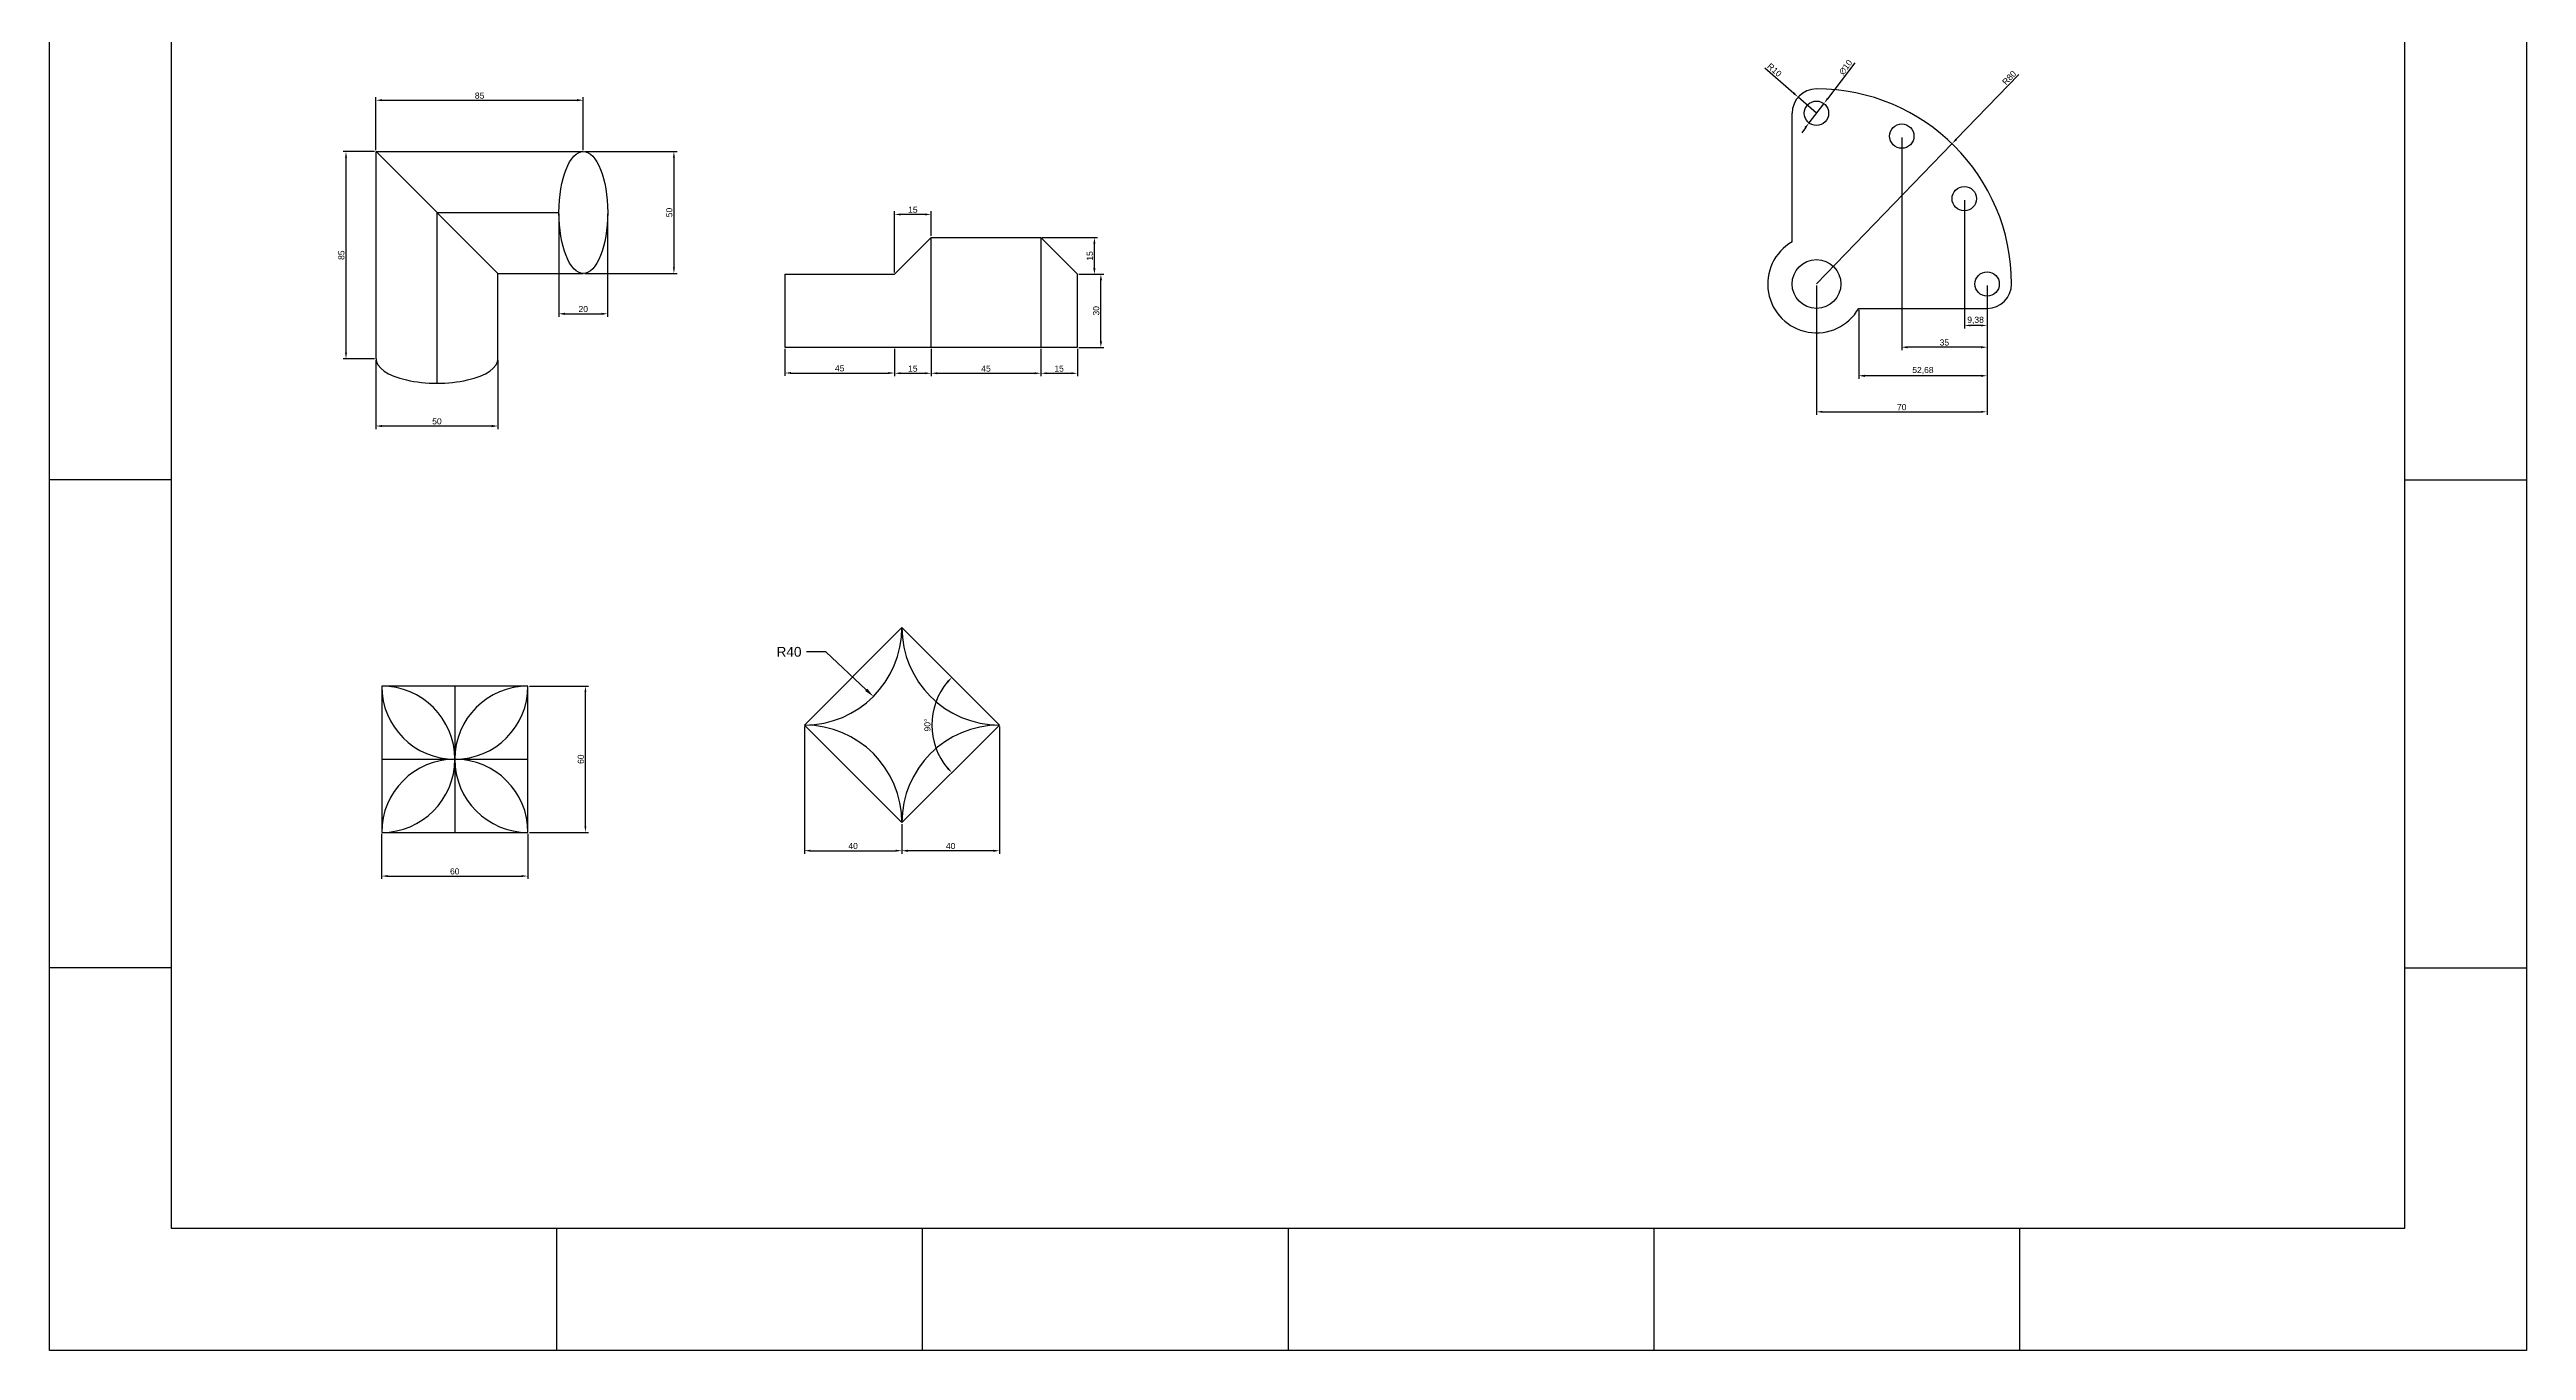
# Model space of a CAD drawing. Header units: millimetres. Extents: x 3467 to 4483, y 937 to 2051.
# Drawn here: x 3467 to 4483, y 937 to 1470 of the extents above; entities that cross this region are included whole.
import ezdxf
from ezdxf import colors
from ezdxf.entities.mleader import LeaderData, LeaderLine
from ezdxf.math import Vec2, Vec3

# ---------------------------------------------------------------- set-up
doc = ezdxf.new("R2010")
doc.units = ezdxf.units.MM
doc.styles.get("Standard").update_dxf_attribs({"font": 'arial.ttf'})
doc.dimstyles.new('Annotative', dxfattribs={"dimscale": 0, "dimtxt": 2.5, "dimasz": 2.5, "dimexe": 1.25, "dimexo": 0.625, "dimtad": 1, "dimtxsty": 'Standard', "dimcen": 2.5, "dimadec": 0, "dimazin": 0, "dimtfac": 1, "dimtmove": 0, "dimatfit": 3, "dimfxl": 1, "dimarcsym": 0})
doc.dimstyles.new('ISO-25', dxfattribs={"dimtxt": 2.5, "dimasz": 2.5, "dimexe": 1.25, "dimexo": 0.625, "dimtad": 1, "dimtxsty": 'Standard', "dimcen": 2.5, "dimadec": 0, "dimazin": 0, "dimtfac": 1, "dimtmove": 0, "dimatfit": 3, "dimfxl": 1, "dimarcsym": 0})

# ---------------------------------------------------------------- blocks, each defined once
blk = doc.blocks.new('*D65')
at = {"color": 0, "lineweight": -2, "transparency": 16777216}
for p, q in [((3769, 1347.5), (3769, 1336.4)), ((3814, 1347.5), (3814, 1336.4)), ((3771.5, 1337.6), (3811.5, 1337.6))]:
    blk.add_line(p, q, dxfattribs=at)
at = {"color": 0, "transparency": 16777216}
for points in [[(3771.5, 1338), (3771.5, 1337.2), (3769, 1337.6)], [(3811.5, 1338), (3811.5, 1337.2), (3814, 1337.6)]]:
    blk.add_solid(points, dxfattribs=at)
at = {"layer": 'Defpoints', "color": 0, "transparency": 16777216}
for p in [(3769, 1348.1), (3814, 1348.1), (3814, 1337.6)]:
    blk.add_point(p, dxfattribs=at)
at = {"color": 0, "transparency": 16777216, "insert": (3791.5, 1339.5), "char_height": 2.5, "attachment_point": 5}
blk.add_mtext('45', dxfattribs=at)
blk = doc.blocks.new('*D66')
at = {"color": 0, "lineweight": -2, "transparency": 16777216}
for p, q in [((3814, 1347.5), (3814, 1336.3)), ((3829, 1347.5), (3829, 1336.3)), ((3816.5, 1337.5), (3826.5, 1337.5))]:
    blk.add_line(p, q, dxfattribs=at)
at = {"color": 0, "transparency": 16777216}
for points in [[(3816.5, 1337.9), (3816.5, 1337.1), (3814, 1337.5)], [(3826.5, 1337.9), (3826.5, 1337.1), (3829, 1337.5)]]:
    blk.add_solid(points, dxfattribs=at)
at = {"layer": 'Defpoints', "color": 0, "transparency": 16777216}
for p in [(3814, 1348.1), (3829, 1348.1), (3829, 1337.5)]:
    blk.add_point(p, dxfattribs=at)
at = {"color": 0, "transparency": 16777216, "insert": (3821.5, 1339.4), "char_height": 2.5, "attachment_point": 5}
blk.add_mtext('15', dxfattribs=at)
blk = doc.blocks.new('*D67')
at = {"color": 0, "lineweight": -2, "transparency": 16777216}
for p, q in [((3829, 1347.5), (3829, 1336.3)), ((3874, 1347.5), (3874, 1336.3)), ((3831.5, 1337.5), (3871.5, 1337.5))]:
    blk.add_line(p, q, dxfattribs=at)
at = {"color": 0, "transparency": 16777216}
for points in [[(3831.5, 1337.9), (3831.5, 1337.1), (3829, 1337.5)], [(3871.5, 1337.9), (3871.5, 1337.1), (3874, 1337.5)]]:
    blk.add_solid(points, dxfattribs=at)
at = {"layer": 'Defpoints', "color": 0, "transparency": 16777216}
for p in [(3829, 1348.1), (3874, 1348.1), (3874, 1337.5)]:
    blk.add_point(p, dxfattribs=at)
at = {"color": 0, "transparency": 16777216, "insert": (3851.5, 1339.4), "char_height": 2.5, "attachment_point": 5}
blk.add_mtext('45', dxfattribs=at)
blk = doc.blocks.new('*D68')
at = {"color": 0, "lineweight": -2, "transparency": 16777216}
for p, q in [((3874, 1347.5), (3874, 1336.3)), ((3889, 1347.5), (3889, 1336.3)), ((3876.5, 1337.5), (3886.5, 1337.5))]:
    blk.add_line(p, q, dxfattribs=at)
at = {"color": 0, "transparency": 16777216}
for points in [[(3876.5, 1337.9), (3876.5, 1337.1), (3874, 1337.5)], [(3886.5, 1337.9), (3886.5, 1337.1), (3889, 1337.5)]]:
    blk.add_solid(points, dxfattribs=at)
at = {"layer": 'Defpoints', "color": 0, "transparency": 16777216}
for p in [(3874, 1348.1), (3889, 1348.1), (3889, 1337.5)]:
    blk.add_point(p, dxfattribs=at)
at = {"color": 0, "transparency": 16777216, "insert": (3881.5, 1339.4), "char_height": 2.5, "attachment_point": 5}
blk.add_mtext('15', dxfattribs=at)
blk = doc.blocks.new('*D69')
at = {"color": 0, "lineweight": -2, "transparency": 16777216}
for p, q in [((3889.6, 1378.1), (3899.9, 1378.1)), ((3898.6, 1350.6), (3898.6, 1375.6)), ((3889.6, 1348.1), (3899.9, 1348.1))]:
    blk.add_line(p, q, dxfattribs=at)
at = {"color": 0, "transparency": 16777216}
for points in [[(3898.2, 1375.6), (3899.1, 1375.6), (3898.6, 1378.1)], [(3898.2, 1350.6), (3899.1, 1350.6), (3898.6, 1348.1)]]:
    blk.add_solid(points, dxfattribs=at)
at = {"layer": 'Defpoints', "color": 0, "transparency": 16777216}
for p in [(3889, 1378.1), (3898.6, 1378.1), (3889, 1348.1)]:
    blk.add_point(p, dxfattribs=at)
at = {"color": 0, "transparency": 16777216, "insert": (3896.7, 1363.1), "char_height": 2.5, "attachment_point": 5, "rotation": 90}
blk.add_mtext('30', dxfattribs=at)
blk = doc.blocks.new('*D70')
at = {"color": 0, "lineweight": -2, "transparency": 16777216}
for p, q in [((3814, 1378.8), (3814, 1403.9)), ((3826.5, 1402.6), (3816.5, 1402.6)), ((3829, 1393.8), (3829, 1403.9))]:
    blk.add_line(p, q, dxfattribs=at)
at = {"color": 0, "transparency": 16777216}
for points in [[(3816.5, 1403), (3816.5, 1402.2), (3814, 1402.6)], [(3826.5, 1403), (3826.5, 1402.2), (3829, 1402.6)]]:
    blk.add_solid(points, dxfattribs=at)
at = {"layer": 'Defpoints', "color": 0, "transparency": 16777216}
for p in [(3814, 1402.6), (3829, 1393.1), (3814, 1378.1)]:
    blk.add_point(p, dxfattribs=at)
at = {"color": 0, "transparency": 16777216, "insert": (3821.5, 1404.5), "char_height": 2.5, "attachment_point": 5}
blk.add_mtext('15', dxfattribs=at)
blk = doc.blocks.new('*D71')
at = {"color": 0, "lineweight": -2, "transparency": 16777216}
for p, q in [((3874.6, 1393.1), (3897.2, 1393.1)), ((3896, 1380.6), (3896, 1390.6)), ((3889.6, 1378.1), (3897.2, 1378.1))]:
    blk.add_line(p, q, dxfattribs=at)
at = {"color": 0, "transparency": 16777216}
for points in [[(3895.5, 1390.6), (3896.4, 1390.6), (3896, 1393.1)], [(3895.5, 1380.6), (3896.4, 1380.6), (3896, 1378.1)]]:
    blk.add_solid(points, dxfattribs=at)
at = {"layer": 'Defpoints', "color": 0, "transparency": 16777216}
for p in [(3874, 1393.1), (3896, 1393.1), (3889, 1378.1)]:
    blk.add_point(p, dxfattribs=at)
at = {"color": 0, "transparency": 16777216, "insert": (3894.1, 1385.6), "char_height": 2.5, "attachment_point": 5, "rotation": 90}
blk.add_mtext('15', dxfattribs=at)
blk = doc.blocks.new('*D72')
at = {"color": 0, "lineweight": -2, "transparency": 16777216}
for p, q in [((3601.3, 1429), (3601.3, 1450.7)), ((3603.8, 1449.4), (3683.8, 1449.4)), ((3686.3, 1429), (3686.3, 1450.7))]:
    blk.add_line(p, q, dxfattribs=at)
at = {"color": 0, "transparency": 16777216}
for points in [[(3603.8, 1449.9), (3603.8, 1449), (3601.3, 1449.4)], [(3683.8, 1449.9), (3683.8, 1449), (3686.3, 1449.4)]]:
    blk.add_solid(points, dxfattribs=at)
at = {"layer": 'Defpoints', "color": 0, "transparency": 16777216}
for p in [(3686.3, 1449.4), (3601.3, 1428.4), (3686.3, 1428.4)]:
    blk.add_point(p, dxfattribs=at)
at = {"color": 0, "transparency": 16777216, "insert": (3643.8, 1451.3), "char_height": 2.5, "attachment_point": 5}
blk.add_mtext('85', dxfattribs=at)
blk = doc.blocks.new('*D73')
at = {"color": 0, "lineweight": -2, "transparency": 16777216}
for p, q in [((3600.7, 1428.4), (3587.8, 1428.4)), ((3589, 1345.9), (3589, 1425.9)), ((3600.7, 1343.4), (3587.8, 1343.4))]:
    blk.add_line(p, q, dxfattribs=at)
at = {"color": 0, "transparency": 16777216}
for points in [[(3588.6, 1425.9), (3589.4, 1425.9), (3589, 1428.4)], [(3588.6, 1345.9), (3589.4, 1345.9), (3589, 1343.4)]]:
    blk.add_solid(points, dxfattribs=at)
at = {"layer": 'Defpoints', "color": 0, "transparency": 16777216}
for p in [(3589, 1428.4), (3601.3, 1428.4), (3601.3, 1343.4)]:
    blk.add_point(p, dxfattribs=at)
at = {"color": 0, "transparency": 16777216, "insert": (3587.1, 1385.9), "char_height": 2.5, "attachment_point": 5, "rotation": 90}
blk.add_mtext('85', dxfattribs=at)
blk = doc.blocks.new('*D74')
at = {"color": 0, "lineweight": -2, "transparency": 16777216}
for p, q in [((3601.3, 1342.8), (3601.3, 1314.6)), ((3651.3, 1342.8), (3651.3, 1314.6)), ((3603.8, 1315.9), (3648.8, 1315.9))]:
    blk.add_line(p, q, dxfattribs=at)
at = {"color": 0, "transparency": 16777216}
for points in [[(3603.8, 1316.3), (3603.8, 1315.4), (3601.3, 1315.9)], [(3648.8, 1316.3), (3648.8, 1315.4), (3651.3, 1315.9)]]:
    blk.add_solid(points, dxfattribs=at)
at = {"layer": 'Defpoints', "color": 0, "transparency": 16777216}
for p in [(3601.3, 1343.4), (3651.3, 1343.4), (3651.3, 1315.9)]:
    blk.add_point(p, dxfattribs=at)
at = {"color": 0, "transparency": 16777216, "insert": (3626.3, 1317.8), "char_height": 2.5, "attachment_point": 5}
blk.add_mtext('50', dxfattribs=at)
blk = doc.blocks.new('*D75')
at = {"color": 0, "lineweight": -2, "transparency": 16777216}
for p, q in [((3687, 1428.4), (3724.8, 1428.4)), ((3723.5, 1425.9), (3723.5, 1380.9)), ((3687, 1378.4), (3724.8, 1378.4))]:
    blk.add_line(p, q, dxfattribs=at)
at = {"color": 0, "transparency": 16777216}
for points in [[(3723.1, 1425.9), (3723.9, 1425.9), (3723.5, 1428.4)], [(3723.1, 1380.9), (3723.9, 1380.9), (3723.5, 1378.4)]]:
    blk.add_solid(points, dxfattribs=at)
at = {"layer": 'Defpoints', "color": 0, "transparency": 16777216}
for p in [(3686.3, 1428.4), (3686.3, 1378.4), (3723.5, 1378.4)]:
    blk.add_point(p, dxfattribs=at)
at = {"color": 0, "transparency": 16777216, "insert": (3721.6, 1403.4), "char_height": 2.5, "attachment_point": 5, "rotation": 90}
blk.add_mtext('50', dxfattribs=at)
blk = doc.blocks.new('*D83')
at = {"color": 0, "lineweight": -2, "transparency": 16777216}
for p, q in [((3676.3, 1402.8), (3676.3, 1360.6)), ((3696.3, 1402.8), (3696.3, 1360.6)), ((3678.8, 1361.9), (3693.8, 1361.9))]:
    blk.add_line(p, q, dxfattribs=at)
at = {"color": 0, "transparency": 16777216}
for points in [[(3678.8, 1362.3), (3678.8, 1361.4), (3676.3, 1361.9)], [(3693.8, 1362.3), (3693.8, 1361.4), (3696.3, 1361.9)]]:
    blk.add_solid(points, dxfattribs=at)
at = {"layer": 'Defpoints', "color": 0, "transparency": 16777216}
for p in [(3676.3, 1403.4), (3696.3, 1403.4), (3696.3, 1361.9)]:
    blk.add_point(p, dxfattribs=at)
at = {"color": 0, "transparency": 16777216, "insert": (3686.3, 1363.8), "char_height": 2.5, "attachment_point": 5}
blk.add_mtext('20', dxfattribs=at)
blk = doc.blocks.new('*D84')
at = {"color": 0, "lineweight": -2, "transparency": 16777216}
for p, q in [((3664.3, 1209.3), (3688.5, 1209.3)), ((3687.2, 1151.8), (3687.2, 1206.8)), ((3664.3, 1149.3), (3688.5, 1149.3))]:
    blk.add_line(p, q, dxfattribs=at)
at = {"color": 0, "transparency": 16777216}
for points in [[(3686.8, 1206.8), (3687.6, 1206.8), (3687.2, 1209.3)], [(3686.8, 1151.8), (3687.6, 1151.8), (3687.2, 1149.3)]]:
    blk.add_solid(points, dxfattribs=at)
at = {"layer": 'Defpoints', "color": 0, "transparency": 16777216}
for p in [(3663.6, 1209.3), (3687.2, 1209.3), (3663.6, 1149.3)]:
    blk.add_point(p, dxfattribs=at)
at = {"color": 0, "transparency": 16777216, "insert": (3685.3, 1179.3), "char_height": 2.5, "attachment_point": 5, "rotation": 90}
blk.add_mtext('60', dxfattribs=at)
blk = doc.blocks.new('*D85')
at = {"color": 0, "lineweight": -2, "transparency": 16777216}
for p, q in [((3603.6, 1148.7), (3603.6, 1130.2)), ((3663.6, 1148.7), (3663.6, 1130.2)), ((3606.1, 1131.4), (3661.1, 1131.4))]:
    blk.add_line(p, q, dxfattribs=at)
at = {"color": 0, "transparency": 16777216}
for points in [[(3606.1, 1131.8), (3606.1, 1131), (3603.6, 1131.4)], [(3661.1, 1131.8), (3661.1, 1131), (3663.6, 1131.4)]]:
    blk.add_solid(points, dxfattribs=at)
at = {"layer": 'Defpoints', "color": 0, "transparency": 16777216}
for p in [(3603.6, 1149.3), (3663.6, 1149.3), (3663.6, 1131.4)]:
    blk.add_point(p, dxfattribs=at)
at = {"color": 0, "transparency": 16777216, "insert": (3633.6, 1133.3), "char_height": 2.5, "attachment_point": 5}
blk.add_mtext('60', dxfattribs=at)
blk = doc.blocks.new('*D86')
at = {"color": 0, "lineweight": -2, "transparency": 16777216}
for p, q in [((3777, 1192.7), (3777, 1140.5)), ((3817, 1152.7), (3817, 1140.5)), ((3779.5, 1141.8), (3814.5, 1141.8))]:
    blk.add_line(p, q, dxfattribs=at)
at = {"color": 0, "transparency": 16777216}
for points in [[(3779.5, 1142.2), (3779.5, 1141.4), (3777, 1141.8)], [(3814.5, 1142.2), (3814.5, 1141.4), (3817, 1141.8)]]:
    blk.add_solid(points, dxfattribs=at)
at = {"layer": 'Defpoints', "color": 0, "transparency": 16777216}
for p in [(3777, 1193.3), (3817, 1153.3), (3817, 1141.8)]:
    blk.add_point(p, dxfattribs=at)
at = {"color": 0, "transparency": 16777216, "insert": (3797, 1143.7), "char_height": 2.5, "attachment_point": 5}
blk.add_mtext('40', dxfattribs=at)
blk = doc.blocks.new('*D87')
at = {"color": 0, "lineweight": -2, "transparency": 16777216}
for p, q in [((3857, 1192.7), (3857, 1140.5)), ((3817, 1152.7), (3817, 1140.5)), ((3854.5, 1141.8), (3819.5, 1141.8))]:
    blk.add_line(p, q, dxfattribs=at)
at = {"color": 0, "transparency": 16777216}
for points in [[(3819.5, 1142.2), (3819.5, 1141.3), (3817, 1141.8)], [(3854.5, 1142.2), (3854.5, 1141.3), (3857, 1141.8)]]:
    blk.add_solid(points, dxfattribs=at)
at = {"layer": 'Defpoints', "color": 0, "transparency": 16777216}
for p in [(3857, 1193.3), (3817, 1153.3), (3817, 1141.8)]:
    blk.add_point(p, dxfattribs=at)
at = {"color": 0, "transparency": 16777216, "insert": (3837, 1143.7), "char_height": 2.5, "attachment_point": 5}
blk.add_mtext('40', dxfattribs=at)
blk = doc.blocks.new('*D88')
at = {"color": 0, "lineweight": -2, "transparency": 16777216}
blk.add_arc((3857, 1193.3), 27.7, 140.182, 219.818, dxfattribs=at)
at = {"color": 0, "transparency": 16777216}
for points in [[(3835.5, 1211.3), (3836.1, 1210.7), (3837.5, 1212.9)], [(3836.1, 1175.9), (3835.5, 1175.3), (3837.5, 1173.8)]]:
    blk.add_solid(points, dxfattribs=at)
at = {"layer": 'Defpoints', "color": 0, "transparency": 16777216}
for p in [(3817, 1233.3), (3830.3, 1200.5), (3857, 1193.3), (3857, 1193.3), (3817, 1153.3)]:
    blk.add_point(p, dxfattribs=at)
at = {"color": 0, "transparency": 16777216, "insert": (3827.5, 1193.3), "char_height": 2.5, "attachment_point": 5, "rotation": 90}
blk.add_mtext('90°', dxfattribs=at)
blk = doc.blocks.new('*D76')
at = {"color": 0, "lineweight": -2, "transparency": 16777216}
for p, q in [((4275.1, 1459.9), (4249.5, 1433.4)), ((4192.1, 1374.1), (4247.7, 1431.6))]:
    blk.add_line(p, q, dxfattribs=at)
at = {"color": 0, "transparency": 16777216}
blk.add_solid([(4249.2, 1433.7), (4249.8, 1433.1), (4247.7, 1431.6)], dxfattribs=at)
at = {"layer": 'Defpoints', "color": 0, "transparency": 16777216}
for p in [(4247.7, 1431.6), (4192.1, 1374.1)]:
    blk.add_point(p, dxfattribs=at)
at = {"color": 0, "transparency": 16777216, "insert": (4271.2, 1458.6), "char_height": 2.5, "attachment_point": 5, "rotation": 45.9762}
blk.add_mtext('R80', dxfattribs=at)
blk = doc.blocks.new('*D77')
at = {"color": 0, "lineweight": -2, "transparency": 16777216}
for p, q in [((4171, 1462.7), (4182.8, 1452.3)), ((4192.1, 1444.1), (4184.6, 1450.7))]:
    blk.add_line(p, q, dxfattribs=at)
at = {"color": 0, "transparency": 16777216}
blk.add_solid([(4183, 1452.7), (4182.5, 1452), (4184.6, 1450.7)], dxfattribs=at)
at = {"layer": 'Defpoints', "color": 0, "transparency": 16777216}
for p in [(4184.6, 1450.7), (4192.1, 1444.1)]:
    blk.add_point(p, dxfattribs=at)
at = {"color": 0, "transparency": 16777216, "insert": (4174.9, 1461.8), "char_height": 2.5, "attachment_point": 5, "rotation": 318.6151}
blk.add_mtext('R10', dxfattribs=at)
blk = doc.blocks.new('*D78')
at = {"color": 0, "lineweight": -2, "transparency": 16777216}
for p, q in [((4207.9, 1464.7), (4196.7, 1450)), ((4189.1, 1440.1), (4195.2, 1448)), ((4187.6, 1438.1), (4186.1, 1436.1))]:
    blk.add_line(p, q, dxfattribs=at)
at = {"color": 0, "transparency": 16777216}
for points in [[(4196.4, 1450.3), (4197, 1449.8), (4195.2, 1448)], [(4187.2, 1438.4), (4187.9, 1437.9), (4189.1, 1440.1)]]:
    blk.add_solid(points, dxfattribs=at)
at = {"layer": 'Defpoints', "color": 0, "transparency": 16777216}
for p in [(4195.2, 1448), (4189.1, 1440.1)]:
    blk.add_point(p, dxfattribs=at)
at = {"color": 0, "transparency": 16777216, "insert": (4204.1, 1462.9), "char_height": 2.5, "attachment_point": 5, "rotation": 52.5423}
blk.add_mtext('∅10', dxfattribs=at)
blk = doc.blocks.new('*D79')
at = {"color": 0, "lineweight": -2, "transparency": 16777216}
for p, q in [((4192.1, 1373.5), (4192.1, 1320.4)), ((4262.1, 1373.5), (4262.1, 1320.4)), ((4194.6, 1321.7), (4259.6, 1321.7))]:
    blk.add_line(p, q, dxfattribs=at)
at = {"color": 0, "transparency": 16777216}
for points in [[(4194.6, 1322.1), (4194.6, 1321.3), (4192.1, 1321.7)], [(4259.6, 1322.1), (4259.6, 1321.3), (4262.1, 1321.7)]]:
    blk.add_solid(points, dxfattribs=at)
at = {"layer": 'Defpoints', "color": 0, "transparency": 16777216}
for p in [(4192.1, 1374.1), (4262.1, 1374.1), (4262.1, 1321.7)]:
    blk.add_point(p, dxfattribs=at)
at = {"color": 0, "transparency": 16777216, "insert": (4227.1, 1323.6), "char_height": 2.5, "attachment_point": 5}
blk.add_mtext('70', dxfattribs=at)
blk = doc.blocks.new('*D80')
at = {"color": 0, "lineweight": -2, "transparency": 16777216}
for p, q in [((4262.1, 1373.5), (4262.1, 1335.2)), ((4209.5, 1363.5), (4209.5, 1335.2)), ((4259.6, 1336.5), (4212, 1336.5))]:
    blk.add_line(p, q, dxfattribs=at)
at = {"color": 0, "transparency": 16777216}
for points in [[(4212, 1336.9), (4212, 1336), (4209.5, 1336.5)], [(4259.6, 1336.9), (4259.6, 1336), (4262.1, 1336.5)]]:
    blk.add_solid(points, dxfattribs=at)
at = {"layer": 'Defpoints', "color": 0, "transparency": 16777216}
for p in [(4262.1, 1374.1), (4209.5, 1364.1), (4209.5, 1336.5)]:
    blk.add_point(p, dxfattribs=at)
at = {"color": 0, "transparency": 16777216, "insert": (4235.8, 1338.6), "char_height": 2.5, "attachment_point": 5}
blk.add_mtext('52,68', dxfattribs=at)
blk = doc.blocks.new('*D81')
at = {"color": 0, "lineweight": -2, "transparency": 16777216}
for p, q in [((4227.1, 1434.1), (4227.1, 1346.9)), ((4262.1, 1373.5), (4262.1, 1346.9)), ((4259.6, 1348.2), (4229.6, 1348.2))]:
    blk.add_line(p, q, dxfattribs=at)
at = {"color": 0, "transparency": 16777216}
for points in [[(4229.6, 1348.6), (4229.6, 1347.7), (4227.1, 1348.2)], [(4259.6, 1348.6), (4259.6, 1347.7), (4262.1, 1348.2)]]:
    blk.add_solid(points, dxfattribs=at)
at = {"layer": 'Defpoints', "color": 0, "transparency": 16777216}
for p in [(4227.1, 1434.7), (4262.1, 1374.1), (4227.1, 1348.2)]:
    blk.add_point(p, dxfattribs=at)
at = {"color": 0, "transparency": 16777216, "insert": (4244.6, 1350.1), "char_height": 2.5, "attachment_point": 5}
blk.add_mtext('35', dxfattribs=at)
blk = doc.blocks.new('*D82')
at = {"color": 0, "lineweight": -2, "transparency": 16777216}
for p, q in [((4252.8, 1408.5), (4252.8, 1355.8)), ((4262.1, 1373.5), (4262.1, 1355.8)), ((4259.6, 1357.1), (4255.3, 1357.1))]:
    blk.add_line(p, q, dxfattribs=at)
at = {"color": 0, "transparency": 16777216}
for points in [[(4255.3, 1357.5), (4255.3, 1356.7), (4252.8, 1357.1)], [(4259.6, 1357.5), (4259.6, 1356.7), (4262.1, 1357.1)]]:
    blk.add_solid(points, dxfattribs=at)
at = {"layer": 'Defpoints', "color": 0, "transparency": 16777216}
for p in [(4252.8, 1409.1), (4262.1, 1374.1), (4252.8, 1357.1)]:
    blk.add_point(p, dxfattribs=at)
at = {"color": 0, "transparency": 16777216, "insert": (4257.4, 1359.2), "char_height": 2.5, "attachment_point": 5}
blk.add_mtext('9,38', dxfattribs=at)

msp = doc.modelspace()

# ---------------------------------------------------------------- linework, layer by layer
for p, q in [((4182.139, 1391.401), (4182.139, 1444.08)), ((3601.327, 1343.4), (3601.327, 1428.4)), ((3601.327, 1428.4), (3686.327, 1428.4)), ((3601.327, 1428.4), (3651.327, 1378.4)), ((3626.327, 1333.4), (3626.327, 1403.4)), ((3626.327, 1403.4), (3676.327, 1403.4)), ((3828.981, 1393.143), (3813.981, 1378.143)), ((3828.981, 1348.143), (3828.981, 1393.143)), ((3828.981, 1393.143), (3873.981, 1393.143)), ((3873.981, 1393.143), (3873.981, 1348.143)), ((3873.981, 1393.143), (3888.981, 1378.143)), ((3651.327, 1343.4), (3651.327, 1378.4)), ((3651.327, 1378.4), (3686.327, 1378.4)), ((3768.981, 1378.143), (3768.981, 1348.143)), ((3768.981, 1378.143), (3813.981, 1378.143)), ((3888.981, 1348.143), (3888.981, 1378.143)), ((4209.459, 1364.08), (4262.139, 1364.08)), ((3768.981, 1348.143), (3813.981, 1348.143)), ((3813.981, 1348.143), (3828.981, 1348.143)), ((3828.981, 1348.143), (3873.981, 1348.143)), ((3873.981, 1348.143), (3888.981, 1348.143)), ((3517.4, 1293.766), (3467.4, 1293.766)), ((4433.354, 1293.766), (4483.354, 1293.766)), ((3817.013, 1233.302), (3777.013, 1193.302)), ((3857.013, 1193.302), (3817.013, 1233.302)), ((3603.634, 1209.287), (3603.634, 1149.287)), ((3663.634, 1209.287), (3603.634, 1209.287)), ((3633.634, 1209.287), (3633.634, 1149.287)), ((3663.634, 1149.287), (3663.634, 1209.287)), ((3777.013, 1193.302), (3817.013, 1153.302)), ((3817.013, 1153.302), (3857.013, 1193.302)), ((3603.634, 1179.287), (3663.634, 1179.287)), ((3603.634, 1149.287), (3663.634, 1149.287)), ((3517.4, 1093.766), (3467.4, 1093.766)), ((4433.354, 1093.766), (4483.354, 1093.766)), ((3675.377, 986.949), (3675.377, 936.949)), ((3825.377, 986.949), (3825.377, 936.949)), ((3975.377, 986.949), (3975.377, 936.949)), ((4125.377, 986.949), (4125.377, 936.949)), ((4275.377, 986.949), (4275.377, 936.949))]:
    msp.add_line(p, q)
for points in [[(3467.4, 2050.584), (4483.354, 2050.584), (4483.354, 936.949), (3467.4, 936.949)], [(3517.4, 2000.584), (4433.354, 2000.584), (4433.354, 986.949), (3517.4, 986.949)]]:
    msp.add_lwpolyline(points, close=True)
for centre, radius in [((4192.139, 1444.08), 5), ((4227.139, 1434.702), 5), ((4252.761, 1409.08), 5), ((4192.139, 1374.08), 10), ((4262.139, 1374.08), 5)]:
    msp.add_circle(centre, radius)
for centre, radius, start, end in [((4192.139, 1444.08), 10, 90, 180), ((4192.139, 1374.08), 80, 0, 90), ((4192.139, 1374.08), 20, 120, 330), ((4262.139, 1374.08), 10, 270, 0), ((3777.013, 1233.302), 40, 270, 0), ((3857.013, 1233.302), 40, 180, 270), ((3633.634, 1209.287), 30, 180, 0), ((3603.634, 1179.287), 30, 270, 90), ((3663.634, 1179.287), 30, 90, 270), ((3777.013, 1153.302), 40, 0, 90), ((3857.013, 1153.302), 40, 90, 180), ((3633.634, 1149.287), 30, 0, 180)]:
    msp.add_arc(centre, radius, start, end)
msp.add_ellipse((3686.327, 1403.4), major_axis=(0, -25), ratio=0.4)
msp.add_ellipse((3626.327, 1343.4), major_axis=(25, 0), ratio=0.4, start_param=3.14159265, end_param=6.28318531)

# ---------------------------------------------------------------- dimensions: what is measured, and where the dimension line sits
for center, mpoint, picture, middle in [((4192.139, 1444.08), (4184.636, 1450.691), '*D77', (4173.664, 1460.36)), ((4192.139, 1374.08), (4247.735, 1431.604), '*D76', (4272.562, 1457.291))]:
    dim = msp.add_radius_dim(center=center, mpoint=mpoint, dimstyle='Annotative')
    dim.commit()
    dim.dimension.update_dxf_attribs({"geometry": picture, "text_midpoint": middle, "dimtype": 164})
dim = msp.add_diameter_dim_2p(p1=(4189.098, 1440.111), p2=(4195.18, 1448.049), dimstyle='Annotative')
dim.commit()
dim.dimension.update_dxf_attribs({"geometry": '*D78', "text_midpoint": (4205.631, 1461.691), "dimtype": 163})
for base, p1, p2, dimstyle, picture, middle in [((3686.327, 1449.435), (3601.327, 1428.4), (3686.327, 1428.4), 'ISO-25', '*D72', (3643.827, 1451.337)), ((4227.139, 1348.155), (4262.139, 1374.08), (4227.139, 1434.702), 'Annotative', '*D81', (4244.639, 1350.057)), ((3696.327, 1361.854), (3676.327, 1403.4), (3696.327, 1403.4), 'ISO-25', '*D83', (3686.327, 1363.755)), ((3813.981, 1402.618), (3828.981, 1393.143), (3813.981, 1378.143), 'ISO-25', '*D70', (3821.481, 1404.519)), ((4252.761, 1357.076), (4262.139, 1374.08), (4252.761, 1409.08), 'Annotative', '*D82', (4257.45, 1359.204)), ((4262.139, 1321.7), (4192.139, 1374.08), (4262.139, 1374.08), 'Annotative', '*D79', (4227.139, 1323.601)), ((4209.459, 1336.465), (4262.139, 1374.08), (4209.459, 1364.08), 'Annotative', '*D80', (4235.799, 1338.593)), ((3651.327, 1315.866), (3601.327, 1343.4), (3651.327, 1343.4), 'ISO-25', '*D74', (3626.327, 1317.767)), ((3813.981, 1337.606), (3768.981, 1348.143), (3813.981, 1348.143), 'ISO-25', '*D65', (3791.481, 1339.502)), ((3828.981, 1337.517), (3813.981, 1348.143), (3828.981, 1348.143), 'ISO-25', '*D66', (3821.481, 1339.419)), ((3873.981, 1337.515), (3828.981, 1348.143), (3873.981, 1348.143), 'ISO-25', '*D67', (3851.481, 1339.411)), ((3888.981, 1337.515), (3873.981, 1348.143), (3888.981, 1348.143), 'ISO-25', '*D68', (3881.481, 1339.416)), ((3817.013, 1141.788), (3777.013, 1193.302), (3817.013, 1153.302), 'ISO-25', '*D86', (3797.013, 1143.689)), ((3817.013, 1141.754), (3857.013, 1193.302), (3817.013, 1153.302), 'ISO-25', '*D87', (3837.013, 1143.655)), ((3663.634, 1131.406), (3603.634, 1149.287), (3663.634, 1149.287), 'ISO-25', '*D85', (3633.634, 1133.307))]:
    dim = msp.add_linear_dim(base=base, p1=p1, p2=p2, dimstyle=dimstyle)
    dim.commit()
    dim.dimension.update_dxf_attribs({"geometry": picture, "text_midpoint": middle})
for base, p1, p2, picture, middle in [((3589.019, 1428.4), (3601.327, 1343.4), (3601.327, 1428.4), '*D73', (3587.118, 1385.9)), ((3723.531, 1378.4), (3686.327, 1428.4), (3686.327, 1378.4), '*D75', (3721.629, 1403.4)), ((3895.965, 1393.143), (3888.981, 1378.143), (3873.981, 1393.143), '*D71', (3894.063, 1385.643)), ((3898.644, 1378.143), (3888.981, 1348.143), (3888.981, 1378.143), '*D69', (3896.742, 1363.143)), ((3687.232, 1209.287), (3663.634, 1149.287), (3663.634, 1209.287), '*D84', (3685.331, 1179.287))]:
    dim = msp.add_linear_dim(base=base, p1=p1, p2=p2, angle=90, dimstyle='ISO-25')
    dim.commit()
    dim.dimension.update_dxf_attribs({"geometry": picture, "text_midpoint": middle})
dim = msp.add_angular_dim_2l(base=(3830.304, 1200.459), line1=((3817.013, 1153.302), (3857.013, 1193.302)), line2=((3857.013, 1193.302), (3817.013, 1233.302)), dimstyle='ISO-25')
dim.commit()
dim.dimension.update_dxf_attribs({"geometry": '*D88', "text_midpoint": (3827.461, 1193.302)})

# ---------------------------------------------------------------- leaders
ml = msp.add_multileader_mtext('Standard')
ml.set_content('R40', color=256)
ml.set_leader_properties()
ml.build(insert=Vec2(0, 0))
ctx = ml.context
ctx.base_point, ctx.plane_origin = Vec3(3764.291, 1223.28), Vec3(3805.297, 1205.018)
ctx.text_align_type = 2
notes = []
notes.append((ctx, [(0, (1, 1, 0), (3785.836, 1223.28), (-1, 0), 8, [(0, [(3805.297, 1205.018)], 0, [])])]))
ctx.mtext.insert, ctx.mtext.alignment, ctx.mtext.flow_direction = Vec3(3775.836, 1225.314), 3, 5
for ctx, leaders in notes:
    for number, flags, end, landing, length, lines in leaders:
        leader = LeaderData()
        leader.index, (leader.has_last_leader_line, leader.has_dogleg_vector, leader.attachment_direction) = number, flags
        leader.last_leader_point, leader.dogleg_vector, leader.dogleg_length = Vec3(end), Vec3(landing), length
        for number, points, colour, breaks in lines:
            line = LeaderLine()
            line.index, line.vertices, line.color, line.breaks = number, Vec3.list(points), colors.encode_raw_color(colour), breaks
            leader.lines.append(line)
        ctx.leaders.append(leader)

doc.saveas('drawing.dxf')
